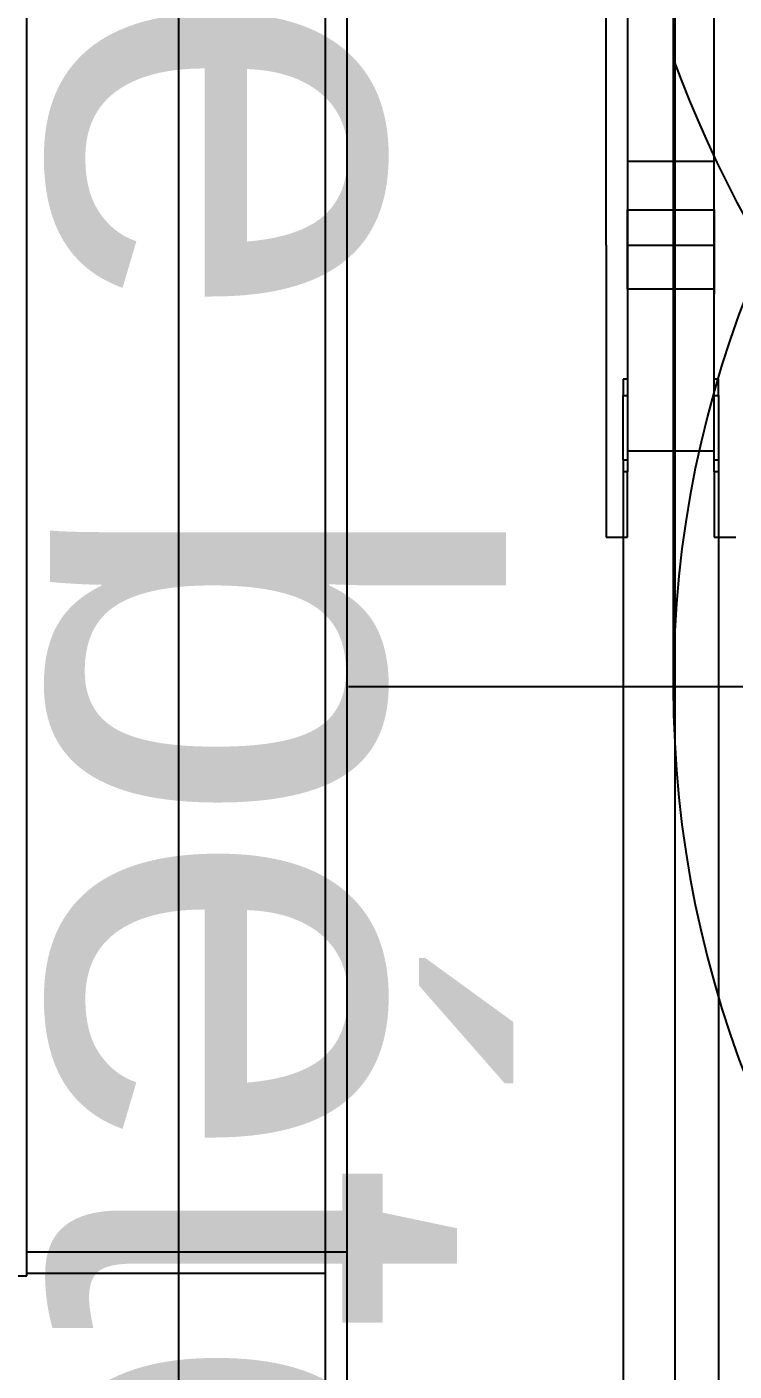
# Model space of a CAD drawing. Header units: millimetres. Extents: x 522027 to 600964, y -380282 to -298602.
# Drawn here: x 560991.7 to 561155, y -339932.1 to -339621.8 of the extents above; entities that cross this region are included whole.
import ezdxf

# ---------------------------------------------------------------- set-up
doc = ezdxf.new("R2010")
doc.units = ezdxf.units.MM
doc.layers.add('3-BAT C-Niveau -2', color=7, linetype='Continuous')
doc.layers.add('prlm-VMC', color=82, linetype='Continuous', lineweight=25)
doc.styles.add('Arial', font='arial.ttf')

msp = doc.modelspace()

# ---------------------------------------------------------------- linework, layer by layer
at = {"layer": 'prlm-VMC'}
for p, q in [((561141, -339178.89), (561141, -339774.13)), ((561065.71, -340238.63), (561065.71, -339364.63)), ((561141.46, -340071.63), (561141.46, -339396.63)), ((560991.71, -339909.63), (560991.71, -339409.63)), ((560991.71, -339910.13), (560991.71, -339410.13)), ((561026.71, -339421.76), (561026.71, -339909.63)), ((561060.71, -340174.43), (561060.71, -339428.83)), ((561065.71, -340174.43), (561065.71, -339428.83)), ((561125.46, -339672.15), (561125.46, -339579.63)), ((561130.46, -339579.63), (561130.46, -339672.15)), ((561150.46, -339672.15), (561150.46, -339579.63)), ((561060.7, -339623.83), (561060.7, -339610.5)), ((561060.71, -339623.83), (561060.7, -339623.83)), ((561060.71, -339650.5), (561060.7, -339650.5)), ((561060.7, -339658.23), (561060.7, -339650.5)), ((561060.71, -339652.9), (561060.7, -339652.9)), ((561060.71, -339658.23), (561060.71, -339652.9)), ((561150.46, -339652.86), (561130.46, -339652.86)), ((561060.71, -339658.23), (561060.7, -339658.23)), ((561060.71, -339658.23), (561060.7, -339658.23)), ((561060.71, -339658.23), (561060.7, -339658.23)), ((561060.71, -339658.23), (561060.7, -339658.23)), ((561060.71, -339658.23), (561060.7, -339658.23)), ((561060.7, -339663.83), (561060.7, -339658.23)), ((561060.71, -339658.23), (561060.7, -339658.23)), ((561060.71, -339658.23), (561060.7, -339658.23)), ((561060.71, -339658.23), (561060.7, -339658.23)), ((561060.71, -339661.43), (561060.71, -339658.23)), ((561060.71, -339661.43), (561060.7, -339661.43)), ((561060.71, -339661.43), (561060.7, -339661.43)), ((561060.71, -339661.7), (561060.7, -339661.7)), ((561060.7, -339663.83), (561060.71, -339663.83)), ((561060.7, -339663.83), (561060.7, -339663.83)), ((561060.7, -339663.83), (561060.71, -339663.83)), ((561130.46, -339664.03), (561150.46, -339664.03)), ((561130.46, -339682.31), (561130.46, -339664.03)), ((561150.46, -339664.03), (561150.46, -339683.47)), ((561060.71, -339670.5), (561060.7, -339670.5)), ((561060.7, -339678.83), (561060.7, -339670.5)), ((561060.71, -339672.9), (561060.7, -339672.9)), ((561060.71, -339678.83), (561060.71, -339672.9)), ((561125.46, -339672.15), (561125.46, -339739.63)), ((561130.46, -339672.15), (561130.46, -339721.74)), ((561150.46, -339672.24), (561130.46, -339672.24)), ((561150.46, -339721.74), (561150.46, -339672.15)), ((561060.71, -339678.83), (561060.7, -339678.83)), ((561060.71, -339678.83), (561060.7, -339678.83)), ((561060.71, -339678.83), (561060.7, -339678.83)), ((561060.7, -339683.83), (561060.7, -339678.83)), ((561060.71, -339678.83), (561060.7, -339678.83)), ((561060.71, -339678.83), (561060.7, -339678.83)), ((561060.71, -339681.43), (561060.71, -339678.83)), ((561060.71, -339681.43), (561060.7, -339681.43)), ((561060.7, -339683.83), (561060.71, -339683.83)), ((561130.46, -339682.31), (561130.46, -339724.53)), ((561150.46, -339682.31), (561130.46, -339682.31)), ((561150.46, -339724.53), (561150.46, -339682.31)), ((561129.46, -339703.12), (561129.46, -339706.89)), ((561130.46, -339703.12), (561129.46, -339703.12)), ((561151.46, -339703.12), (561150.46, -339703.12)), ((561151.46, -339706.89), (561151.46, -339703.12)), ((561129.46, -339721.74), (561129.46, -339706.89)), ((561129.46, -339706.89), (561130.46, -339706.89)), ((561150.46, -339706.89), (561151.46, -339706.89)), ((561151.46, -339706.89), (561151.46, -339721.74)), ((561060.71, -339710.5), (561060.7, -339710.5)), ((561060.7, -339712.9), (561060.7, -339710.5)), ((561060.71, -339712.9), (561060.7, -339712.9)), ((561060.7, -339717.17), (561060.7, -339712.9)), ((561060.71, -339715.97), (561060.7, -339715.97)), ((561060.71, -339717.17), (561060.7, -339717.17)), ((561060.7, -339721.43), (561060.7, -339717.17)), ((561060.71, -339718.37), (561060.7, -339718.37)), ((561060.71, -339721.43), (561060.7, -339721.43)), ((561060.7, -339723.83), (561060.7, -339721.43)), ((561130.46, -339719.63), (561133.8, -339719.63)), ((561133.8, -339719.63), (561137.13, -339719.63)), ((561137.13, -339719.63), (561140.46, -339719.63)), ((561140.46, -339719.63), (561143.8, -339719.63)), ((561143.8, -339719.63), (561147.13, -339719.63)), ((561147.13, -339719.63), (561150.46, -339719.63)), ((561060.71, -339723.83), (561060.7, -339723.83)), ((561129.46, -339721.74), (561129.46, -340056.44)), ((561129.46, -339721.74), (561130.46, -339721.74)), ((561130.46, -339724.53), (561129.46, -339724.53)), ((561130.46, -339739.63), (561130.46, -339724.53)), ((561150.46, -339721.74), (561151.46, -339721.74)), ((561151.46, -339724.53), (561150.46, -339724.53)), ((561150.46, -339724.53), (561150.46, -339739.63)), ((561151.46, -339721.74), (561151.46, -340056.44)), ((561125.46, -339739.63), (561126.3, -339739.63)), ((561126.3, -339739.63), (561127.13, -339739.63)), ((561127.13, -339739.63), (561127.96, -339739.63)), ((561127.96, -339739.63), (561128.8, -339739.63)), ((561128.8, -339739.63), (561129.63, -339739.63)), ((561129.63, -339739.63), (561130.46, -339739.63)), ((561150.46, -339739.63), (561151.3, -339739.63)), ((561151.3, -339739.63), (561152.13, -339739.63)), ((561152.13, -339739.63), (561152.96, -339739.63)), ((561152.96, -339739.63), (561153.8, -339739.63)), ((561153.8, -339739.63), (561154.63, -339739.63)), ((561154.63, -339739.63), (561155.46, -339739.63)), ((561716, -339774.13), (561066, -339774.13)), ((560991.71, -339904.63), (561065.71, -339904.63)), ((560926.71, -339910.13), (560991.71, -339910.13)), ((561060.71, -339909.63), (560991.71, -339909.63)), ((561026.71, -339909.63), (561026.71, -340181.51))]:
    msp.add_line(p, q, dxfattribs=at)
for centre, radius, start, end in [((561391, -339774.13), 250, 0, 180), ((561391, -339538.06), 266.07, 200.016, 339.984), ((561391, -339774.13), 250, 180, 0)]:
    msp.add_arc(centre, radius, start, end, dxfattribs=at)

# ---------------------------------------------------------------- texts
at = {"layer": '3-BAT C-Niveau -2', "insert": (561097.06, -339709.71), "char_height": 100, "attachment_point": 2, "rotation": 270, "line_spacing_factor": 0.834288, "style": 'Arial'}
msp.add_mtext('Socle béton\\P+ résilient', dxfattribs=at)

doc.saveas('drawing.dxf')
